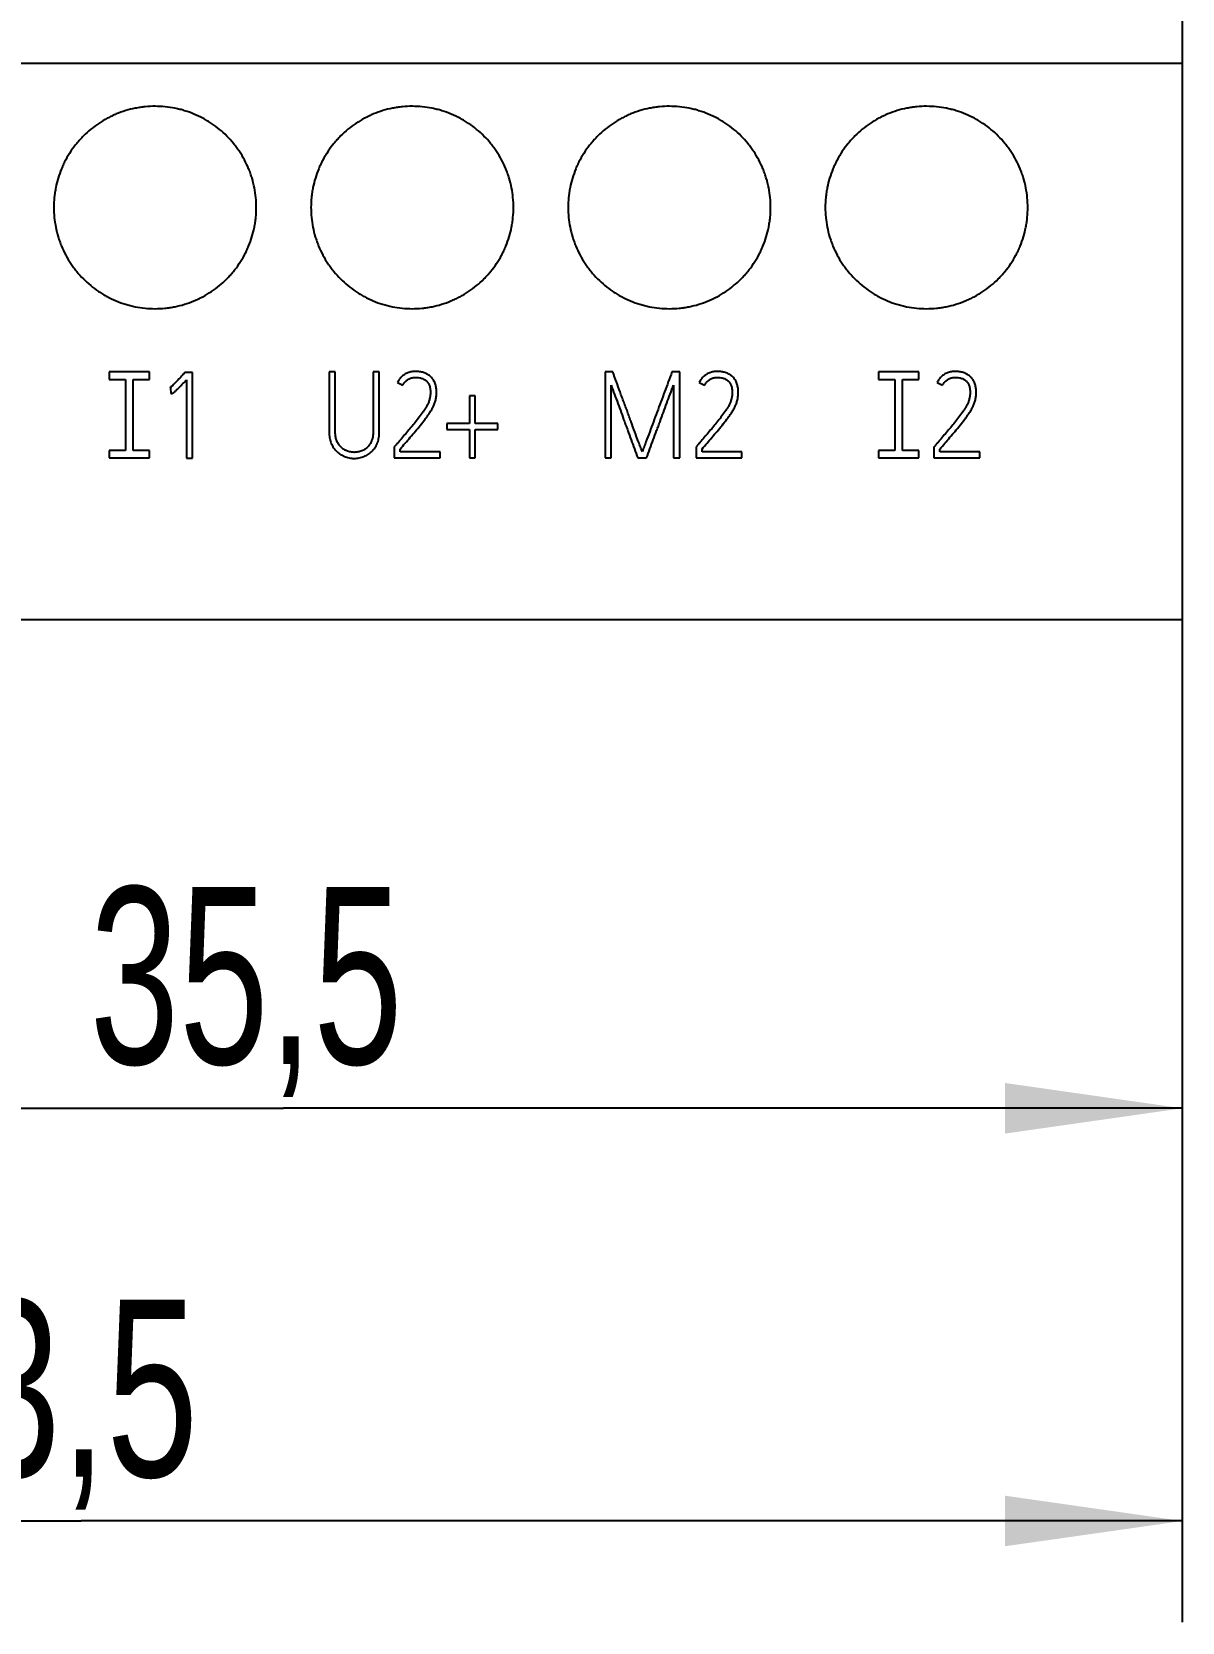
# Model space of a CAD drawing. Extents: x 0 to 420, y 0 to 297.
# Drawn here: x 123.58 to 146.31, y 125.93 to 157.36 of the extents above; entities that cross this region are included whole.
import ezdxf

# ---------------------------------------------------------------- set-up
doc = ezdxf.new("R2010")
doc.units = 0
doc.header["$LTSCALE"] = 23.1
for name, color, linetype in [('10000_FRONT', 7, 'CONTINUOUS'), ('10100_DIM_FRONT', 7, 'CONTINUOUS'), ('10500_FRONT_LABELING', 7, 'CONTINUOUS')]:
    doc.layers.add(name, color=color, linetype=linetype)
doc.styles.get("Standard").update_dxf_attribs({"font": 'txt', "width": 0.8})
doc.dimstyles.new('DIMSTYLE_1', dxfattribs={"dimtxt": 3.5, "dimasz": 3.5, "dimexe": 0.18, "dimexo": 0.0625, "dimgap": 0.09, "dimtad": 1, "dimtxsty": 'STANDARD', "dimcen": 0.09, "dimazin": 3, "dimtp": 0.05, "dimtm": 0.05, "dimtfac": 1, "dimtofl": 0, "dimtmove": 0, "dimatfit": 3, "dimtolj": 1})

# ---------------------------------------------------------------- blocks, each defined once
blk = doc.blocks.new('*D0')
at = {"layer": '10100_DIM_FRONT', "linetype": 'CONTINUOUS'}
for p, q in [((146.308, 151.227), (146.308, 125.93)), ((102.808, 149.69), (102.808, 125.93)), ((102.808, 127.93), (124.558, 127.93)), ((146.308, 127.93), (124.558, 127.93))]:
    blk.add_line(p, q, dxfattribs=at)
for points in [[(106.308, 128.43), (102.808, 127.93), (106.308, 127.43)], [(142.808, 127.43), (146.308, 127.93), (142.808, 128.43)]]:
    blk.add_solid(points, dxfattribs=at)
at = {"layer": '10100_DIM_FRONT', "linetype": 'CONTINUOUS', "width": 0.696429}
blk.add_text('43,5', height=3.5, dxfattribs=at).set_placement((120.525, 128.805))
blk = doc.blocks.new('*D1')
at = {"layer": '10100_DIM_FRONT', "linetype": 'CONTINUOUS'}
for p, q in [((110.808052, 190.739389), (110.808052, 134.086548)), ((146.308052, 190.739389), (146.308052, 134.086548)), ((110.808052, 136.086548), (128.558052, 136.086548)), ((146.308052, 136.086548), (128.558052, 136.086548))]:
    blk.add_line(p, q, dxfattribs=at)
for points in [[(114.308052, 136.586548), (110.808052, 136.086548), (114.308052, 135.586548)], [(142.808052, 135.586548), (146.308052, 136.086548), (142.808052, 136.586548)]]:
    blk.add_solid(points, dxfattribs=at)
at = {"layer": '10100_DIM_FRONT', "linetype": 'CONTINUOUS', "width": 0.678571}
blk.add_text('35,5', height=3.5, dxfattribs=at).set_placement((124.727394, 136.961548))

msp = doc.modelspace()

# ---------------------------------------------------------------- linework, layer by layer
at = {"layer": '10000_FRONT', "color": 7, "linetype": 'CONTINUOUS'}
for p, q in [((146.308, 235.74), (146.308, 145.74)), ((110.808, 156.74), (146.308, 156.74)), ((146.308, 145.74), (110.808, 145.74))]:
    msp.add_line(p, q, dxfattribs=at)
for points, knots in [([(128.018, 153.89), (128.018, 153.956), (128.015, 154.021), (128.002, 154.151), (127.993, 154.215), (127.967, 154.343), (127.952, 154.406), (127.923, 154.5), (127.913, 154.531), (127.891, 154.593), (127.879, 154.624), (127.842, 154.714), (127.786, 154.832), (127.719, 154.944), (127.665, 155.025), (127.647, 155.052), (127.608, 155.105), (127.587, 155.131), (127.525, 155.207), (127.481, 155.256), (127.343, 155.395), (127.242, 155.478), (127.119, 155.56), (127.106, 155.569), (127.078, 155.587), (127.064, 155.595), (127.021, 155.621), (126.993, 155.637), (126.906, 155.684), (126.847, 155.712), (126.726, 155.762), (126.665, 155.784), (126.571, 155.813), (126.539, 155.822), (126.475, 155.838), (126.443, 155.845), (126.346, 155.864), (126.216, 155.884), (126.085, 155.89), (125.955, 155.89), (125.889, 155.887), (125.79, 155.878), (125.758, 155.874), (125.692, 155.864), (125.66, 155.858), (125.563, 155.839), (125.5, 155.823), (125.375, 155.785), (125.313, 155.763), (125.222, 155.726), (125.192, 155.712), (125.148, 155.691), (125.133, 155.684), (125.103, 155.669), (125.03, 155.631), (124.96, 155.589), (124.797, 155.48), (124.696, 155.397), (124.58, 155.28), (124.557, 155.256), (124.513, 155.208), (124.492, 155.183), (124.429, 155.107), (124.391, 155.055), (124.318, 154.947), (124.285, 154.891), (124.239, 154.804), (124.224, 154.775), (124.196, 154.715), (124.182, 154.685), (124.145, 154.594), (124.101, 154.472), (124.069, 154.346), (124.05, 154.25), (124.045, 154.218), (124.035, 154.153), (124.031, 154.12), (124.021, 154.022), (124.018, 153.956), (124.018, 153.89)], [0, 0, 0, 0, 0.03125, 0.03125, 0.0625, 0.0625, 0.09375, 0.09375, 0.109375, 0.109375, 0.125, 0.125, 0.15625, 0.1875, 0.1875, 0.203125, 0.203125, 0.21875, 0.21875, 0.25, 0.25, 0.3125, 0.3125, 0.320312, 0.320312, 0.328125, 0.328125, 0.34375, 0.34375, 0.375, 0.375, 0.40625, 0.40625, 0.421875, 0.421875, 0.4375, 0.4375, 0.46875, 0.5, 0.5, 0.53125, 0.53125, 0.546875, 0.546875, 0.5625, 0.5625, 0.59375, 0.59375, 0.625, 0.625, 0.640625, 0.640625, 0.648438, 0.648438, 0.65625, 0.6875, 0.6875, 0.75, 0.75, 0.765625, 0.765625, 0.78125, 0.78125, 0.8125, 0.8125, 0.84375, 0.84375, 0.859375, 0.859375, 0.875, 0.875, 0.90625, 0.9375, 0.9375, 0.953125, 0.953125, 0.96875, 0.96875, 1, 1, 1, 1]), ([(133.098, 153.89), (133.098, 153.956), (133.095, 154.021), (133.082, 154.151), (133.073, 154.215), (133.047, 154.343), (133.032, 154.406), (133.003, 154.5), (132.993, 154.531), (132.971, 154.593), (132.959, 154.624), (132.922, 154.714), (132.866, 154.832), (132.799, 154.944), (132.745, 155.025), (132.727, 155.052), (132.688, 155.105), (132.667, 155.131), (132.605, 155.207), (132.561, 155.256), (132.423, 155.395), (132.322, 155.478), (132.199, 155.56), (132.186, 155.569), (132.158, 155.587), (132.144, 155.595), (132.101, 155.621), (132.073, 155.637), (131.986, 155.684), (131.927, 155.712), (131.806, 155.762), (131.745, 155.784), (131.651, 155.813), (131.619, 155.822), (131.555, 155.838), (131.523, 155.845), (131.426, 155.864), (131.296, 155.884), (131.165, 155.89), (131.035, 155.89), (130.969, 155.887), (130.87, 155.878), (130.838, 155.874), (130.772, 155.864), (130.74, 155.858), (130.643, 155.839), (130.58, 155.823), (130.455, 155.785), (130.393, 155.763), (130.302, 155.726), (130.272, 155.712), (130.228, 155.691), (130.213, 155.684), (130.183, 155.669), (130.11, 155.631), (130.04, 155.589), (129.877, 155.48), (129.776, 155.397), (129.66, 155.28), (129.637, 155.256), (129.593, 155.208), (129.572, 155.183), (129.509, 155.107), (129.471, 155.055), (129.398, 154.947), (129.365, 154.891), (129.319, 154.804), (129.304, 154.775), (129.276, 154.715), (129.262, 154.685), (129.225, 154.594), (129.181, 154.472), (129.149, 154.346), (129.13, 154.25), (129.125, 154.218), (129.115, 154.153), (129.111, 154.12), (129.101, 154.022), (129.098, 153.956), (129.098, 153.89)], [0, 0, 0, 0, 0.03125, 0.03125, 0.0625, 0.0625, 0.09375, 0.09375, 0.109375, 0.109375, 0.125, 0.125, 0.15625, 0.1875, 0.1875, 0.203125, 0.203125, 0.21875, 0.21875, 0.25, 0.25, 0.3125, 0.3125, 0.320312, 0.320312, 0.328125, 0.328125, 0.34375, 0.34375, 0.375, 0.375, 0.40625, 0.40625, 0.421875, 0.421875, 0.4375, 0.4375, 0.46875, 0.5, 0.5, 0.53125, 0.53125, 0.546875, 0.546875, 0.5625, 0.5625, 0.59375, 0.59375, 0.625, 0.625, 0.640625, 0.640625, 0.648438, 0.648438, 0.65625, 0.6875, 0.6875, 0.75, 0.75, 0.765625, 0.765625, 0.78125, 0.78125, 0.8125, 0.8125, 0.84375, 0.84375, 0.859375, 0.859375, 0.875, 0.875, 0.90625, 0.9375, 0.9375, 0.953125, 0.953125, 0.96875, 0.96875, 1, 1, 1, 1]), ([(138.178, 153.89), (138.178, 153.956), (138.175, 154.021), (138.162, 154.151), (138.153, 154.215), (138.127, 154.343), (138.112, 154.406), (138.083, 154.5), (138.073, 154.531), (138.051, 154.593), (138.039, 154.624), (138.002, 154.714), (137.946, 154.832), (137.879, 154.944), (137.825, 155.025), (137.807, 155.052), (137.768, 155.105), (137.747, 155.131), (137.685, 155.207), (137.641, 155.256), (137.503, 155.395), (137.402, 155.478), (137.279, 155.56), (137.266, 155.569), (137.238, 155.587), (137.224, 155.595), (137.181, 155.621), (137.153, 155.637), (137.066, 155.684), (137.007, 155.712), (136.886, 155.762), (136.825, 155.784), (136.731, 155.813), (136.699, 155.822), (136.635, 155.838), (136.603, 155.845), (136.506, 155.864), (136.376, 155.884), (136.245, 155.89), (136.115, 155.89), (136.049, 155.887), (135.95, 155.878), (135.918, 155.874), (135.852, 155.864), (135.82, 155.858), (135.723, 155.839), (135.66, 155.823), (135.535, 155.785), (135.473, 155.763), (135.382, 155.726), (135.352, 155.712), (135.308, 155.691), (135.293, 155.684), (135.263, 155.669), (135.19, 155.631), (135.12, 155.589), (134.957, 155.48), (134.856, 155.397), (134.74, 155.28), (134.717, 155.256), (134.673, 155.208), (134.652, 155.183), (134.589, 155.107), (134.551, 155.055), (134.478, 154.947), (134.445, 154.891), (134.399, 154.804), (134.384, 154.775), (134.356, 154.715), (134.342, 154.685), (134.305, 154.594), (134.261, 154.472), (134.229, 154.346), (134.21, 154.25), (134.205, 154.218), (134.195, 154.153), (134.191, 154.12), (134.181, 154.022), (134.178, 153.956), (134.178, 153.89)], [0, 0, 0, 0, 0.03125, 0.03125, 0.0625, 0.0625, 0.09375, 0.09375, 0.109375, 0.109375, 0.125, 0.125, 0.15625, 0.1875, 0.1875, 0.203125, 0.203125, 0.21875, 0.21875, 0.25, 0.25, 0.3125, 0.3125, 0.320312, 0.320312, 0.328125, 0.328125, 0.34375, 0.34375, 0.375, 0.375, 0.40625, 0.40625, 0.421875, 0.421875, 0.4375, 0.4375, 0.46875, 0.5, 0.5, 0.53125, 0.53125, 0.546875, 0.546875, 0.5625, 0.5625, 0.59375, 0.59375, 0.625, 0.625, 0.640625, 0.640625, 0.648438, 0.648438, 0.65625, 0.6875, 0.6875, 0.75, 0.75, 0.765625, 0.765625, 0.78125, 0.78125, 0.8125, 0.8125, 0.84375, 0.84375, 0.859375, 0.859375, 0.875, 0.875, 0.90625, 0.9375, 0.9375, 0.953125, 0.953125, 0.96875, 0.96875, 1, 1, 1, 1]), ([(143.258, 153.89), (143.258, 153.956), (143.255, 154.021), (143.242, 154.151), (143.233, 154.215), (143.207, 154.343), (143.192, 154.406), (143.163, 154.5), (143.153, 154.531), (143.131, 154.593), (143.119, 154.624), (143.082, 154.714), (143.026, 154.832), (142.959, 154.944), (142.905, 155.025), (142.887, 155.052), (142.848, 155.105), (142.827, 155.131), (142.765, 155.207), (142.721, 155.256), (142.583, 155.395), (142.482, 155.478), (142.359, 155.56), (142.346, 155.569), (142.318, 155.587), (142.304, 155.595), (142.261, 155.621), (142.233, 155.637), (142.146, 155.684), (142.087, 155.712), (141.966, 155.762), (141.905, 155.784), (141.811, 155.813), (141.779, 155.822), (141.715, 155.838), (141.683, 155.845), (141.586, 155.864), (141.456, 155.884), (141.325, 155.89), (141.195, 155.89), (141.129, 155.887), (141.03, 155.878), (140.998, 155.874), (140.932, 155.864), (140.9, 155.858), (140.803, 155.839), (140.74, 155.823), (140.615, 155.785), (140.553, 155.763), (140.462, 155.726), (140.432, 155.712), (140.388, 155.691), (140.373, 155.684), (140.343, 155.669), (140.27, 155.631), (140.2, 155.589), (140.037, 155.48), (139.936, 155.397), (139.82, 155.28), (139.797, 155.256), (139.753, 155.208), (139.732, 155.183), (139.669, 155.107), (139.631, 155.055), (139.558, 154.947), (139.525, 154.891), (139.479, 154.804), (139.464, 154.775), (139.436, 154.715), (139.422, 154.685), (139.385, 154.594), (139.341, 154.472), (139.309, 154.346), (139.29, 154.25), (139.285, 154.218), (139.275, 154.153), (139.271, 154.12), (139.261, 154.022), (139.258, 153.956), (139.258, 153.89)], [0, 0, 0, 0, 0.03125, 0.03125, 0.0625, 0.0625, 0.09375, 0.09375, 0.109375, 0.109375, 0.125, 0.125, 0.15625, 0.1875, 0.1875, 0.203125, 0.203125, 0.21875, 0.21875, 0.25, 0.25, 0.3125, 0.3125, 0.320312, 0.320312, 0.328125, 0.328125, 0.34375, 0.34375, 0.375, 0.375, 0.40625, 0.40625, 0.421875, 0.421875, 0.4375, 0.4375, 0.46875, 0.5, 0.5, 0.53125, 0.53125, 0.546875, 0.546875, 0.5625, 0.5625, 0.59375, 0.59375, 0.625, 0.625, 0.640625, 0.640625, 0.648438, 0.648438, 0.65625, 0.6875, 0.6875, 0.75, 0.75, 0.765625, 0.765625, 0.78125, 0.78125, 0.8125, 0.8125, 0.84375, 0.84375, 0.859375, 0.859375, 0.875, 0.875, 0.90625, 0.9375, 0.9375, 0.953125, 0.953125, 0.96875, 0.96875, 1, 1, 1, 1]), ([(124.018, 153.89), (124.018, 153.825), (124.021, 153.759), (124.034, 153.63), (124.044, 153.566), (124.069, 153.438), (124.084, 153.375), (124.113, 153.281), (124.123, 153.25), (124.145, 153.188), (124.157, 153.157), (124.194, 153.067), (124.25, 152.949), (124.317, 152.837), (124.371, 152.756), (124.39, 152.729), (124.429, 152.676), (124.449, 152.65), (124.511, 152.574), (124.555, 152.525), (124.693, 152.386), (124.794, 152.303), (124.917, 152.221), (124.93, 152.212), (124.958, 152.194), (124.972, 152.185), (125.015, 152.16), (125.043, 152.144), (125.13, 152.097), (125.189, 152.069), (125.31, 152.019), (125.371, 151.997), (125.465, 151.968), (125.497, 151.959), (125.561, 151.943), (125.593, 151.936), (125.69, 151.916), (125.82, 151.897), (125.951, 151.89), (126.082, 151.89), (126.147, 151.893), (126.246, 151.903), (126.279, 151.907), (126.344, 151.917), (126.506, 151.945), (126.662, 151.992), (126.814, 152.055), (126.844, 152.069), (126.889, 152.09), (126.904, 152.097), (126.933, 152.112), (127.006, 152.15), (127.076, 152.192), (127.239, 152.301), (127.34, 152.384), (127.457, 152.501), (127.479, 152.524), (127.523, 152.573), (127.545, 152.598), (127.607, 152.674), (127.645, 152.726), (127.718, 152.834), (127.751, 152.89), (127.798, 152.977), (127.812, 153.006), (127.84, 153.066), (127.854, 153.096), (127.891, 153.186), (127.935, 153.309), (127.967, 153.435), (127.986, 153.531), (127.991, 153.563), (128.001, 153.628), (128.005, 153.661), (128.015, 153.759), (128.018, 153.825), (128.018, 153.89)], [0, 0, 0, 0, 0.03125, 0.03125, 0.0625, 0.0625, 0.09375, 0.09375, 0.109375, 0.109375, 0.125, 0.125, 0.15625, 0.1875, 0.1875, 0.203125, 0.203125, 0.21875, 0.21875, 0.25, 0.25, 0.3125, 0.3125, 0.320312, 0.320312, 0.328125, 0.328125, 0.34375, 0.34375, 0.375, 0.375, 0.40625, 0.40625, 0.421875, 0.421875, 0.4375, 0.4375, 0.46875, 0.5, 0.5, 0.53125, 0.53125, 0.546875, 0.546875, 0.5625, 0.625, 0.625, 0.640625, 0.640625, 0.648438, 0.648438, 0.65625, 0.6875, 0.6875, 0.75, 0.75, 0.765625, 0.765625, 0.78125, 0.78125, 0.8125, 0.8125, 0.84375, 0.84375, 0.859375, 0.859375, 0.875, 0.875, 0.90625, 0.9375, 0.9375, 0.953125, 0.953125, 0.96875, 0.96875, 1, 1, 1, 1]), ([(129.098, 153.89), (129.098, 153.825), (129.101, 153.759), (129.114, 153.63), (129.124, 153.566), (129.149, 153.438), (129.164, 153.375), (129.193, 153.281), (129.203, 153.25), (129.225, 153.188), (129.237, 153.157), (129.274, 153.067), (129.33, 152.949), (129.397, 152.837), (129.451, 152.756), (129.47, 152.729), (129.509, 152.676), (129.529, 152.65), (129.591, 152.574), (129.635, 152.525), (129.773, 152.386), (129.874, 152.303), (129.997, 152.221), (130.01, 152.212), (130.038, 152.194), (130.052, 152.185), (130.095, 152.16), (130.123, 152.144), (130.21, 152.097), (130.269, 152.069), (130.39, 152.019), (130.451, 151.997), (130.545, 151.968), (130.577, 151.959), (130.641, 151.943), (130.673, 151.936), (130.77, 151.916), (130.9, 151.897), (131.031, 151.89), (131.162, 151.89), (131.227, 151.893), (131.326, 151.903), (131.359, 151.907), (131.424, 151.917), (131.586, 151.945), (131.742, 151.992), (131.894, 152.055), (131.924, 152.069), (131.969, 152.09), (131.984, 152.097), (132.013, 152.112), (132.086, 152.15), (132.156, 152.192), (132.319, 152.301), (132.42, 152.384), (132.537, 152.501), (132.559, 152.524), (132.603, 152.573), (132.625, 152.598), (132.687, 152.674), (132.725, 152.726), (132.798, 152.834), (132.831, 152.89), (132.878, 152.977), (132.892, 153.006), (132.92, 153.066), (132.934, 153.096), (132.971, 153.186), (133.015, 153.309), (133.047, 153.435), (133.066, 153.531), (133.071, 153.563), (133.081, 153.628), (133.085, 153.661), (133.095, 153.759), (133.098, 153.825), (133.098, 153.89)], [0, 0, 0, 0, 0.03125, 0.03125, 0.0625, 0.0625, 0.09375, 0.09375, 0.109375, 0.109375, 0.125, 0.125, 0.15625, 0.1875, 0.1875, 0.203125, 0.203125, 0.21875, 0.21875, 0.25, 0.25, 0.3125, 0.3125, 0.320312, 0.320312, 0.328125, 0.328125, 0.34375, 0.34375, 0.375, 0.375, 0.40625, 0.40625, 0.421875, 0.421875, 0.4375, 0.4375, 0.46875, 0.5, 0.5, 0.53125, 0.53125, 0.546875, 0.546875, 0.5625, 0.625, 0.625, 0.640625, 0.640625, 0.648438, 0.648438, 0.65625, 0.6875, 0.6875, 0.75, 0.75, 0.765625, 0.765625, 0.78125, 0.78125, 0.8125, 0.8125, 0.84375, 0.84375, 0.859375, 0.859375, 0.875, 0.875, 0.90625, 0.9375, 0.9375, 0.953125, 0.953125, 0.96875, 0.96875, 1, 1, 1, 1]), ([(134.178, 153.89), (134.178, 153.825), (134.181, 153.759), (134.194, 153.63), (134.204, 153.566), (134.229, 153.438), (134.244, 153.375), (134.273, 153.281), (134.283, 153.25), (134.305, 153.188), (134.317, 153.157), (134.354, 153.067), (134.41, 152.949), (134.477, 152.837), (134.531, 152.756), (134.55, 152.729), (134.589, 152.676), (134.609, 152.65), (134.671, 152.574), (134.715, 152.525), (134.853, 152.386), (134.954, 152.303), (135.077, 152.221), (135.09, 152.212), (135.118, 152.194), (135.132, 152.185), (135.175, 152.16), (135.203, 152.144), (135.29, 152.097), (135.349, 152.069), (135.47, 152.019), (135.531, 151.997), (135.625, 151.968), (135.657, 151.959), (135.721, 151.943), (135.753, 151.936), (135.85, 151.916), (135.98, 151.897), (136.111, 151.89), (136.242, 151.89), (136.307, 151.893), (136.406, 151.903), (136.439, 151.907), (136.504, 151.917), (136.666, 151.945), (136.822, 151.992), (136.974, 152.055), (137.004, 152.069), (137.049, 152.09), (137.064, 152.097), (137.093, 152.112), (137.166, 152.15), (137.236, 152.192), (137.399, 152.301), (137.5, 152.384), (137.617, 152.501), (137.639, 152.524), (137.683, 152.573), (137.705, 152.598), (137.767, 152.674), (137.805, 152.726), (137.878, 152.834), (137.911, 152.89), (137.958, 152.977), (137.972, 153.006), (138, 153.066), (138.014, 153.096), (138.051, 153.186), (138.095, 153.309), (138.127, 153.435), (138.146, 153.531), (138.151, 153.563), (138.161, 153.628), (138.165, 153.661), (138.175, 153.759), (138.178, 153.825), (138.178, 153.89)], [0, 0, 0, 0, 0.03125, 0.03125, 0.0625, 0.0625, 0.09375, 0.09375, 0.109375, 0.109375, 0.125, 0.125, 0.15625, 0.1875, 0.1875, 0.203125, 0.203125, 0.21875, 0.21875, 0.25, 0.25, 0.3125, 0.3125, 0.320312, 0.320312, 0.328125, 0.328125, 0.34375, 0.34375, 0.375, 0.375, 0.40625, 0.40625, 0.421875, 0.421875, 0.4375, 0.4375, 0.46875, 0.5, 0.5, 0.53125, 0.53125, 0.546875, 0.546875, 0.5625, 0.625, 0.625, 0.640625, 0.640625, 0.648438, 0.648438, 0.65625, 0.6875, 0.6875, 0.75, 0.75, 0.765625, 0.765625, 0.78125, 0.78125, 0.8125, 0.8125, 0.84375, 0.84375, 0.859375, 0.859375, 0.875, 0.875, 0.90625, 0.9375, 0.9375, 0.953125, 0.953125, 0.96875, 0.96875, 1, 1, 1, 1]), ([(139.258, 153.89), (139.258, 153.825), (139.261, 153.759), (139.274, 153.63), (139.284, 153.566), (139.309, 153.438), (139.324, 153.375), (139.353, 153.281), (139.363, 153.25), (139.385, 153.188), (139.397, 153.157), (139.434, 153.067), (139.49, 152.949), (139.557, 152.837), (139.611, 152.756), (139.63, 152.729), (139.669, 152.676), (139.689, 152.65), (139.751, 152.574), (139.795, 152.525), (139.933, 152.386), (140.034, 152.303), (140.157, 152.221), (140.17, 152.212), (140.198, 152.194), (140.212, 152.185), (140.255, 152.16), (140.283, 152.144), (140.37, 152.097), (140.429, 152.069), (140.55, 152.019), (140.611, 151.997), (140.705, 151.968), (140.737, 151.959), (140.801, 151.943), (140.833, 151.936), (140.93, 151.916), (141.06, 151.897), (141.191, 151.89), (141.322, 151.89), (141.387, 151.893), (141.486, 151.903), (141.519, 151.907), (141.584, 151.917), (141.746, 151.945), (141.902, 151.992), (142.054, 152.055), (142.084, 152.069), (142.129, 152.09), (142.144, 152.097), (142.173, 152.112), (142.246, 152.15), (142.316, 152.192), (142.479, 152.301), (142.58, 152.384), (142.697, 152.501), (142.719, 152.524), (142.763, 152.573), (142.785, 152.598), (142.847, 152.674), (142.885, 152.726), (142.958, 152.834), (142.991, 152.89), (143.038, 152.977), (143.052, 153.006), (143.08, 153.066), (143.094, 153.096), (143.131, 153.186), (143.175, 153.309), (143.207, 153.435), (143.226, 153.531), (143.231, 153.563), (143.241, 153.628), (143.245, 153.661), (143.255, 153.759), (143.258, 153.825), (143.258, 153.89)], [0, 0, 0, 0, 0.03125, 0.03125, 0.0625, 0.0625, 0.09375, 0.09375, 0.109375, 0.109375, 0.125, 0.125, 0.15625, 0.1875, 0.1875, 0.203125, 0.203125, 0.21875, 0.21875, 0.25, 0.25, 0.3125, 0.3125, 0.320312, 0.320312, 0.328125, 0.328125, 0.34375, 0.34375, 0.375, 0.375, 0.40625, 0.40625, 0.421875, 0.421875, 0.4375, 0.4375, 0.46875, 0.5, 0.5, 0.53125, 0.53125, 0.546875, 0.546875, 0.5625, 0.625, 0.625, 0.640625, 0.640625, 0.648438, 0.648438, 0.65625, 0.6875, 0.6875, 0.75, 0.75, 0.765625, 0.765625, 0.78125, 0.78125, 0.8125, 0.8125, 0.84375, 0.84375, 0.859375, 0.859375, 0.875, 0.875, 0.90625, 0.9375, 0.9375, 0.953125, 0.953125, 0.96875, 0.96875, 1, 1, 1, 1])]:
    msp.add_open_spline(points, degree=3, knots=knots, dxfattribs=at)
at = {"layer": '10500_FRONT_LABELING', "color": 7, "linetype": 'CONTINUOUS'}
for p, q in [((125.108, 150.64), (125.108, 150.49)), ((125.908, 150.64), (125.108, 150.64)), ((125.908, 150.49), (125.908, 150.64)), ((126.608, 150.631), (126.591, 150.612)), ((126.756, 150.631), (126.608, 150.631)), ((126.756, 148.938), (126.756, 150.631)), ((129.458, 150.643), (129.458, 149.445)), ((129.578, 150.643), (129.458, 150.643)), ((129.578, 149.445), (129.578, 150.643)), ((130.326, 150.643), (130.326, 149.445)), ((130.446, 150.643), (130.326, 150.643)), ((130.446, 149.445), (130.446, 150.643)), ((134.908, 150.64), (134.908, 148.94)), ((135.059, 150.64), (134.908, 150.64)), ((136.382, 150.64), (136.228, 150.64)), ((136.382, 148.94), (136.382, 150.64)), ((140.308, 150.64), (140.308, 150.49)), ((141.108, 150.64), (140.308, 150.64)), ((141.108, 150.49), (141.108, 150.64)), ((125.108, 150.49), (125.433, 150.49)), ((125.433, 150.49), (125.433, 149.09)), ((125.583, 149.09), (125.583, 150.49)), ((125.583, 150.49), (125.908, 150.49)), ((126.308, 150.327), (126.322, 150.332)), ((126.322, 150.332), (126.329, 150.211)), ((126.638, 150.485), (126.638, 148.938)), ((130.807, 150.431), (130.913, 150.376)), ((135.028, 148.94), (135.028, 150.376)), ((136.261, 150.381), (136.261, 148.94)), ((136.768, 150.431), (136.874, 150.376)), ((140.308, 150.49), (140.633, 150.49)), ((140.633, 150.49), (140.633, 149.09)), ((140.783, 149.09), (140.783, 150.49)), ((140.783, 150.49), (141.108, 150.49)), ((141.468, 150.431), (141.574, 150.376)), ((132.226, 150.169), (132.226, 149.622)), ((132.344, 150.169), (132.226, 150.169)), ((132.344, 149.622), (132.344, 150.169)), ((131.783, 149.622), (131.783, 149.502)), ((132.226, 149.622), (131.783, 149.622)), ((132.792, 149.622), (132.344, 149.622)), ((132.792, 149.502), (132.792, 149.622)), ((131.783, 149.502), (132.226, 149.502)), ((132.226, 149.502), (132.226, 148.94)), ((132.344, 148.94), (132.344, 149.502)), ((132.344, 149.502), (132.792, 149.502)), ((125.108, 149.09), (125.108, 148.94)), ((125.433, 149.09), (125.108, 149.09)), ((125.908, 149.09), (125.583, 149.09)), ((125.908, 148.94), (125.908, 149.09)), ((130.757, 149.174), (130.743, 149.157)), ((130.743, 149.157), (130.743, 148.94)), ((130.861, 149.058), (130.861, 149.115)), ((131.648, 149.058), (130.861, 149.058)), ((131.648, 148.94), (131.648, 149.058)), ((136.719, 149.174), (136.705, 149.157)), ((136.705, 149.157), (136.705, 148.94)), ((136.823, 149.058), (136.823, 149.115)), ((137.61, 149.058), (136.823, 149.058)), ((137.61, 148.94), (137.61, 149.058)), ((140.308, 149.09), (140.308, 148.94)), ((140.633, 149.09), (140.308, 149.09)), ((141.108, 149.09), (140.783, 149.09)), ((141.108, 148.94), (141.108, 149.09)), ((141.419, 149.174), (141.405, 149.157)), ((141.405, 149.157), (141.405, 148.94)), ((141.522, 149.058), (141.522, 149.115)), ((142.31, 149.058), (141.522, 149.058)), ((142.31, 148.94), (142.31, 149.058)), ((125.108, 148.94), (125.908, 148.94)), ((126.638, 148.938), (126.756, 148.938)), ((130.743, 148.94), (131.648, 148.94)), ((132.226, 148.94), (132.344, 148.94)), ((134.908, 148.94), (135.028, 148.94)), ((135.554, 148.94), (135.726, 148.94)), ((136.261, 148.94), (136.382, 148.94)), ((136.705, 148.94), (137.61, 148.94)), ((140.308, 148.94), (141.108, 148.94)), ((141.405, 148.94), (142.31, 148.94))]:
    msp.add_line(p, q, dxfattribs=at)
for points, knots in [([(126.591, 150.612), (126.58, 150.599), (126.569, 150.587), (126.546, 150.562), (126.535, 150.55), (126.501, 150.513), (126.478, 150.489), (126.432, 150.44), (126.408, 150.416), (126.372, 150.381), (126.36, 150.369), (126.341, 150.353), (126.335, 150.347), (126.322, 150.337), (126.315, 150.331), (126.308, 150.327)], [0, 0, 0, 0, 0.125, 0.125, 0.25, 0.25, 0.5, 0.5, 0.75, 0.75, 0.875, 0.875, 0.9375, 0.9375, 1, 1, 1, 1]), ([(130.861, 149.115), (130.894, 149.154), (130.927, 149.193), (130.993, 149.271), (131.026, 149.31), (131.093, 149.388), (131.126, 149.427), (131.192, 149.505), (131.224, 149.545), (131.289, 149.624), (131.321, 149.664), (131.367, 149.725), (131.382, 149.746), (131.412, 149.788), (131.427, 149.809), (131.455, 149.851), (131.469, 149.873), (131.495, 149.917), (131.507, 149.94), (131.528, 149.986), (131.538, 150.01), (131.554, 150.058), (131.56, 150.084), (131.57, 150.134), (131.574, 150.159), (131.578, 150.21), (131.578, 150.235), (131.576, 150.287), (131.574, 150.313), (131.565, 150.363), (131.559, 150.388), (131.546, 150.425), (131.54, 150.437), (131.529, 150.46), (131.523, 150.471), (131.509, 150.493), (131.502, 150.503), (131.486, 150.523), (131.477, 150.533), (131.459, 150.551), (131.449, 150.56), (131.429, 150.576), (131.418, 150.583), (131.396, 150.596), (131.385, 150.602), (131.361, 150.613), (131.349, 150.618), (131.313, 150.631), (131.288, 150.638), (131.25, 150.644), (131.237, 150.646), (131.211, 150.649), (131.198, 150.649), (131.159, 150.65), (131.134, 150.649), (131.095, 150.645), (131.082, 150.643), (131.057, 150.638), (131.044, 150.635), (131.007, 150.623), (130.984, 150.613), (130.95, 150.593), (130.939, 150.586), (130.918, 150.571), (130.898, 150.555), (130.88, 150.537), (130.862, 150.518), (130.854, 150.508), (130.831, 150.476), (130.817, 150.454), (130.807, 150.431)], [0, 0, 0, 0, 0.0625, 0.0625, 0.125, 0.125, 0.1875, 0.1875, 0.25, 0.25, 0.3125, 0.3125, 0.34375, 0.34375, 0.375, 0.375, 0.40625, 0.40625, 0.4375, 0.4375, 0.46875, 0.46875, 0.5, 0.5, 0.53125, 0.53125, 0.5625, 0.5625, 0.59375, 0.59375, 0.625, 0.625, 0.640625, 0.640625, 0.65625, 0.65625, 0.671875, 0.671875, 0.6875, 0.6875, 0.703125, 0.703125, 0.71875, 0.71875, 0.734375, 0.734375, 0.75, 0.75, 0.78125, 0.78125, 0.796875, 0.796875, 0.8125, 0.8125, 0.84375, 0.84375, 0.859375, 0.859375, 0.875, 0.875, 0.90625, 0.90625, 0.921875, 0.921875, 0.9375, 0.953125, 0.953125, 0.96875, 0.96875, 1, 1, 1, 1]), ([(135.644, 149.061), (135.636, 149.077), (135.63, 149.093), (135.618, 149.126), (135.611, 149.142), (135.593, 149.191), (135.581, 149.224), (135.544, 149.323), (135.519, 149.389), (135.47, 149.52), (135.446, 149.586), (135.409, 149.685), (135.397, 149.718), (135.373, 149.784), (135.362, 149.817), (135.338, 149.883), (135.326, 149.916), (135.302, 149.982), (135.29, 150.015), (135.265, 150.081), (135.253, 150.113), (135.228, 150.179), (135.168, 150.344), (135.108, 150.509), (135.059, 150.64)], [0, 0, 0, 0, 0.03125, 0.03125, 0.0625, 0.0625, 0.125, 0.125, 0.25, 0.25, 0.375, 0.375, 0.4375, 0.4375, 0.5, 0.5, 0.5625, 0.5625, 0.625, 0.625, 0.6875, 0.6875, 0.75, 1, 1, 1, 1]), ([(136.228, 150.64), (136.18, 150.509), (136.132, 150.377), (136.058, 150.179), (136.034, 150.114), (135.984, 149.982), (135.96, 149.917), (135.886, 149.719), (135.838, 149.588), (135.764, 149.39), (135.74, 149.325), (135.703, 149.226), (135.691, 149.193), (135.673, 149.143), (135.667, 149.127), (135.655, 149.094), (135.649, 149.077), (135.644, 149.061)], [0, 0, 0, 0, 0.25, 0.25, 0.375, 0.375, 0.5, 0.5, 0.75, 0.75, 0.875, 0.875, 0.9375, 0.9375, 0.96875, 0.96875, 1, 1, 1, 1]), ([(136.823, 149.115), (136.856, 149.154), (136.889, 149.193), (136.955, 149.271), (136.988, 149.31), (137.054, 149.388), (137.088, 149.427), (137.153, 149.505), (137.186, 149.545), (137.251, 149.624), (137.283, 149.664), (137.329, 149.725), (137.344, 149.746), (137.374, 149.788), (137.389, 149.809), (137.417, 149.851), (137.431, 149.873), (137.457, 149.917), (137.469, 149.94), (137.49, 149.986), (137.5, 150.01), (137.516, 150.058), (137.522, 150.084), (137.532, 150.134), (137.535, 150.159), (137.539, 150.21), (137.54, 150.235), (137.538, 150.287), (137.535, 150.313), (137.526, 150.363), (137.52, 150.388), (137.507, 150.425), (137.502, 150.437), (137.491, 150.46), (137.485, 150.471), (137.471, 150.493), (137.463, 150.503), (137.447, 150.523), (137.438, 150.533), (137.42, 150.551), (137.411, 150.56), (137.391, 150.576), (137.38, 150.583), (137.358, 150.596), (137.347, 150.602), (137.323, 150.613), (137.311, 150.618), (137.274, 150.631), (137.25, 150.638), (137.212, 150.644), (137.199, 150.646), (137.173, 150.649), (137.16, 150.649), (137.121, 150.65), (137.095, 150.649), (137.057, 150.645), (137.044, 150.643), (137.019, 150.638), (137.006, 150.635), (136.969, 150.623), (136.945, 150.613), (136.912, 150.593), (136.901, 150.586), (136.88, 150.571), (136.86, 150.555), (136.841, 150.537), (136.824, 150.518), (136.815, 150.508), (136.792, 150.476), (136.779, 150.454), (136.768, 150.431)], [0, 0, 0, 0, 0.0625, 0.0625, 0.125, 0.125, 0.1875, 0.1875, 0.25, 0.25, 0.3125, 0.3125, 0.34375, 0.34375, 0.375, 0.375, 0.40625, 0.40625, 0.4375, 0.4375, 0.46875, 0.46875, 0.5, 0.5, 0.53125, 0.53125, 0.5625, 0.5625, 0.59375, 0.59375, 0.625, 0.625, 0.640625, 0.640625, 0.65625, 0.65625, 0.671875, 0.671875, 0.6875, 0.6875, 0.703125, 0.703125, 0.71875, 0.71875, 0.734375, 0.734375, 0.75, 0.75, 0.78125, 0.78125, 0.796875, 0.796875, 0.8125, 0.8125, 0.84375, 0.84375, 0.859375, 0.859375, 0.875, 0.875, 0.90625, 0.90625, 0.921875, 0.921875, 0.9375, 0.953125, 0.953125, 0.96875, 0.96875, 1, 1, 1, 1]), ([(141.522, 149.115), (141.556, 149.154), (141.589, 149.193), (141.655, 149.271), (141.688, 149.31), (141.754, 149.388), (141.788, 149.427), (141.853, 149.505), (141.886, 149.545), (141.95, 149.624), (141.982, 149.664), (142.029, 149.725), (142.044, 149.746), (142.074, 149.788), (142.088, 149.809), (142.117, 149.851), (142.131, 149.873), (142.156, 149.917), (142.168, 149.94), (142.19, 149.986), (142.199, 150.01), (142.215, 150.058), (142.222, 150.084), (142.232, 150.134), (142.235, 150.159), (142.239, 150.21), (142.24, 150.235), (142.238, 150.287), (142.235, 150.313), (142.226, 150.363), (142.22, 150.388), (142.207, 150.425), (142.202, 150.437), (142.191, 150.46), (142.184, 150.471), (142.171, 150.493), (142.163, 150.503), (142.147, 150.523), (142.138, 150.533), (142.12, 150.551), (142.111, 150.56), (142.09, 150.576), (142.08, 150.583), (142.058, 150.596), (142.046, 150.602), (142.023, 150.613), (142.011, 150.618), (141.974, 150.631), (141.949, 150.638), (141.912, 150.644), (141.899, 150.646), (141.873, 150.649), (141.86, 150.649), (141.821, 150.65), (141.795, 150.649), (141.757, 150.645), (141.744, 150.643), (141.719, 150.638), (141.706, 150.635), (141.669, 150.623), (141.645, 150.613), (141.611, 150.593), (141.6, 150.586), (141.579, 150.571), (141.559, 150.555), (141.541, 150.537), (141.524, 150.518), (141.515, 150.508), (141.492, 150.476), (141.479, 150.454), (141.468, 150.431)], [0, 0, 0, 0, 0.0625, 0.0625, 0.125, 0.125, 0.1875, 0.1875, 0.25, 0.25, 0.3125, 0.3125, 0.34375, 0.34375, 0.375, 0.375, 0.40625, 0.40625, 0.4375, 0.4375, 0.46875, 0.46875, 0.5, 0.5, 0.53125, 0.53125, 0.5625, 0.5625, 0.59375, 0.59375, 0.625, 0.625, 0.640625, 0.640625, 0.65625, 0.65625, 0.671875, 0.671875, 0.6875, 0.6875, 0.703125, 0.703125, 0.71875, 0.71875, 0.734375, 0.734375, 0.75, 0.75, 0.78125, 0.78125, 0.796875, 0.796875, 0.8125, 0.8125, 0.84375, 0.84375, 0.859375, 0.859375, 0.875, 0.875, 0.90625, 0.90625, 0.921875, 0.921875, 0.9375, 0.953125, 0.953125, 0.96875, 0.96875, 1, 1, 1, 1]), ([(126.329, 150.211), (126.334, 150.211), (126.338, 150.212), (126.347, 150.214), (126.351, 150.215), (126.359, 150.218), (126.363, 150.22), (126.371, 150.224), (126.374, 150.227), (126.385, 150.234), (126.392, 150.239), (126.406, 150.25), (126.412, 150.256), (126.432, 150.273), (126.444, 150.285), (126.47, 150.309), (126.482, 150.321), (126.519, 150.358), (126.543, 150.383), (126.591, 150.434), (126.614, 150.459), (126.638, 150.485)], [0, 0, 0, 0, 0.03125, 0.03125, 0.0625, 0.0625, 0.09375, 0.09375, 0.125, 0.125, 0.1875, 0.1875, 0.25, 0.25, 0.375, 0.375, 0.5, 0.5, 0.75, 0.75, 1, 1, 1, 1]), ([(130.913, 150.376), (130.922, 150.396), (130.934, 150.415), (130.954, 150.44), (130.962, 150.448), (130.978, 150.464), (130.994, 150.478), (131.012, 150.49), (131.031, 150.501), (131.041, 150.506), (131.071, 150.519), (131.093, 150.525), (131.125, 150.529), (131.136, 150.531), (131.158, 150.532), (131.169, 150.532), (131.202, 150.532), (131.224, 150.53), (131.256, 150.524), (131.267, 150.521), (131.288, 150.515), (131.298, 150.511), (131.318, 150.503), (131.328, 150.498), (131.347, 150.487), (131.356, 150.48), (131.373, 150.467), (131.381, 150.459), (131.392, 150.447), (131.396, 150.443), (131.403, 150.434), (131.406, 150.43), (131.415, 150.416), (131.421, 150.407), (131.431, 150.387), (131.435, 150.377), (131.446, 150.346), (131.45, 150.325), (131.455, 150.292), (131.456, 150.282), (131.457, 150.26), (131.458, 150.249), (131.457, 150.216), (131.456, 150.194), (131.45, 150.152), (131.446, 150.13), (131.439, 150.099), (131.436, 150.088), (131.43, 150.067), (131.427, 150.057), (131.415, 150.026), (131.406, 150.006), (131.387, 149.968), (131.376, 149.949), (131.353, 149.913), (131.342, 149.895), (131.306, 149.84), (131.281, 149.805), (131.23, 149.735), (131.203, 149.701), (131.149, 149.634), (131.122, 149.601), (131.066, 149.534), (131.039, 149.501), (130.983, 149.435), (130.955, 149.403), (130.899, 149.337), (130.87, 149.304), (130.828, 149.255), (130.814, 149.239), (130.785, 149.206), (130.771, 149.19), (130.757, 149.174)], [0, 0, 0, 0, 0.03125, 0.03125, 0.046875, 0.046875, 0.0625, 0.078125, 0.078125, 0.09375, 0.09375, 0.125, 0.125, 0.140625, 0.140625, 0.15625, 0.15625, 0.1875, 0.1875, 0.203125, 0.203125, 0.21875, 0.21875, 0.234375, 0.234375, 0.25, 0.25, 0.265625, 0.265625, 0.273438, 0.273438, 0.28125, 0.28125, 0.296875, 0.296875, 0.3125, 0.3125, 0.34375, 0.34375, 0.359375, 0.359375, 0.375, 0.375, 0.40625, 0.40625, 0.4375, 0.4375, 0.453125, 0.453125, 0.46875, 0.46875, 0.5, 0.5, 0.53125, 0.53125, 0.5625, 0.5625, 0.625, 0.625, 0.6875, 0.6875, 0.75, 0.75, 0.8125, 0.8125, 0.875, 0.875, 0.9375, 0.9375, 0.96875, 0.96875, 1, 1, 1, 1]), ([(135.028, 150.376), (135.049, 150.316), (135.071, 150.256), (135.115, 150.137), (135.138, 150.077), (135.182, 149.958), (135.204, 149.898), (135.248, 149.778), (135.269, 149.718), (135.302, 149.628), (135.313, 149.599), (135.336, 149.539), (135.346, 149.509), (135.379, 149.419), (135.401, 149.359), (135.466, 149.18), (135.51, 149.06), (135.554, 148.94)], [0, 0, 0, 0, 0.125, 0.125, 0.25, 0.25, 0.375, 0.375, 0.5, 0.5, 0.5625, 0.5625, 0.625, 0.625, 0.75, 0.75, 1, 1, 1, 1]), ([(135.726, 148.94), (135.771, 149.06), (135.815, 149.181), (135.882, 149.361), (135.904, 149.421), (135.938, 149.511), (135.949, 149.541), (135.971, 149.601), (135.982, 149.631), (136.015, 149.721), (136.037, 149.781), (136.082, 149.901), (136.104, 149.961), (136.149, 150.081), (136.171, 150.141), (136.217, 150.261), (136.24, 150.321), (136.261, 150.381)], [0, 0, 0, 0, 0.25, 0.25, 0.375, 0.375, 0.4375, 0.4375, 0.5, 0.5, 0.625, 0.625, 0.75, 0.75, 0.875, 0.875, 1, 1, 1, 1]), ([(136.874, 150.376), (136.884, 150.396), (136.895, 150.415), (136.916, 150.44), (136.923, 150.448), (136.939, 150.464), (136.956, 150.478), (136.974, 150.49), (136.993, 150.501), (137.003, 150.506), (137.033, 150.519), (137.054, 150.525), (137.087, 150.529), (137.098, 150.531), (137.12, 150.532), (137.131, 150.532), (137.163, 150.532), (137.185, 150.53), (137.218, 150.524), (137.228, 150.521), (137.25, 150.515), (137.26, 150.511), (137.28, 150.503), (137.29, 150.498), (137.309, 150.487), (137.318, 150.48), (137.335, 150.467), (137.343, 150.459), (137.354, 150.447), (137.358, 150.443), (137.365, 150.434), (137.368, 150.43), (137.377, 150.416), (137.382, 150.407), (137.392, 150.387), (137.396, 150.377), (137.407, 150.346), (137.412, 150.325), (137.416, 150.292), (137.418, 150.282), (137.419, 150.26), (137.419, 150.249), (137.419, 150.216), (137.418, 150.194), (137.412, 150.152), (137.408, 150.13), (137.401, 150.099), (137.398, 150.088), (137.392, 150.067), (137.388, 150.057), (137.377, 150.026), (137.368, 150.006), (137.348, 149.968), (137.338, 149.949), (137.315, 149.913), (137.303, 149.895), (137.267, 149.84), (137.243, 149.805), (137.191, 149.735), (137.165, 149.701), (137.111, 149.634), (137.084, 149.601), (137.028, 149.534), (137, 149.501), (136.944, 149.435), (136.916, 149.403), (136.86, 149.337), (136.832, 149.304), (136.79, 149.255), (136.775, 149.239), (136.747, 149.206), (136.733, 149.19), (136.719, 149.174)], [0, 0, 0, 0, 0.03125, 0.03125, 0.046875, 0.046875, 0.0625, 0.078125, 0.078125, 0.09375, 0.09375, 0.125, 0.125, 0.140625, 0.140625, 0.15625, 0.15625, 0.1875, 0.1875, 0.203125, 0.203125, 0.21875, 0.21875, 0.234375, 0.234375, 0.25, 0.25, 0.265625, 0.265625, 0.273438, 0.273438, 0.28125, 0.28125, 0.296875, 0.296875, 0.3125, 0.3125, 0.34375, 0.34375, 0.359375, 0.359375, 0.375, 0.375, 0.40625, 0.40625, 0.4375, 0.4375, 0.453125, 0.453125, 0.46875, 0.46875, 0.5, 0.5, 0.53125, 0.53125, 0.5625, 0.5625, 0.625, 0.625, 0.6875, 0.6875, 0.75, 0.75, 0.8125, 0.8125, 0.875, 0.875, 0.9375, 0.9375, 0.96875, 0.96875, 1, 1, 1, 1]), ([(141.574, 150.376), (141.584, 150.396), (141.595, 150.415), (141.616, 150.44), (141.623, 150.448), (141.639, 150.464), (141.656, 150.478), (141.674, 150.49), (141.693, 150.501), (141.703, 150.506), (141.733, 150.519), (141.754, 150.525), (141.787, 150.529), (141.798, 150.531), (141.82, 150.532), (141.831, 150.532), (141.863, 150.532), (141.885, 150.53), (141.917, 150.524), (141.928, 150.521), (141.949, 150.515), (141.96, 150.511), (141.98, 150.503), (141.99, 150.498), (142.009, 150.487), (142.018, 150.48), (142.035, 150.467), (142.043, 150.459), (142.054, 150.447), (142.058, 150.443), (142.064, 150.434), (142.068, 150.43), (142.077, 150.416), (142.082, 150.407), (142.092, 150.387), (142.096, 150.377), (142.107, 150.346), (142.112, 150.325), (142.116, 150.292), (142.117, 150.282), (142.119, 150.26), (142.119, 150.249), (142.119, 150.216), (142.117, 150.194), (142.112, 150.152), (142.108, 150.13), (142.1, 150.099), (142.098, 150.088), (142.092, 150.067), (142.088, 150.057), (142.077, 150.026), (142.068, 150.006), (142.048, 149.968), (142.037, 149.949), (142.015, 149.913), (142.003, 149.895), (141.967, 149.84), (141.942, 149.805), (141.891, 149.735), (141.865, 149.701), (141.811, 149.634), (141.783, 149.601), (141.728, 149.534), (141.7, 149.501), (141.644, 149.435), (141.616, 149.403), (141.56, 149.337), (141.532, 149.304), (141.489, 149.255), (141.475, 149.239), (141.447, 149.206), (141.433, 149.19), (141.419, 149.174)], [0, 0, 0, 0, 0.03125, 0.03125, 0.046875, 0.046875, 0.0625, 0.078125, 0.078125, 0.09375, 0.09375, 0.125, 0.125, 0.140625, 0.140625, 0.15625, 0.15625, 0.1875, 0.1875, 0.203125, 0.203125, 0.21875, 0.21875, 0.234375, 0.234375, 0.25, 0.25, 0.265625, 0.265625, 0.273438, 0.273438, 0.28125, 0.28125, 0.296875, 0.296875, 0.3125, 0.3125, 0.34375, 0.34375, 0.359375, 0.359375, 0.375, 0.375, 0.40625, 0.40625, 0.4375, 0.4375, 0.453125, 0.453125, 0.46875, 0.46875, 0.5, 0.5, 0.53125, 0.53125, 0.5625, 0.5625, 0.625, 0.625, 0.6875, 0.6875, 0.75, 0.75, 0.8125, 0.8125, 0.875, 0.875, 0.9375, 0.9375, 0.96875, 0.96875, 1, 1, 1, 1]), ([(129.458, 149.445), (129.458, 149.412), (129.46, 149.379), (129.468, 149.33), (129.471, 149.314), (129.477, 149.29), (129.479, 149.282), (129.484, 149.266), (129.487, 149.258), (129.501, 149.219), (129.515, 149.189), (129.541, 149.147), (129.55, 149.133), (129.571, 149.107), (129.582, 149.094), (129.616, 149.058), (129.642, 149.037), (129.683, 149.008), (129.697, 149), (129.727, 148.984), (129.742, 148.977), (129.788, 148.957), (129.82, 148.948), (129.869, 148.938), (129.886, 148.935), (129.919, 148.932), (129.952, 148.93), (129.985, 148.932), (130.018, 148.935), (130.035, 148.937), (130.084, 148.947), (130.116, 148.957), (130.162, 148.976), (130.178, 148.983), (130.207, 148.999), (130.221, 149.007), (130.262, 149.035), (130.288, 149.057), (130.316, 149.087), (130.322, 149.093), (130.333, 149.106), (130.338, 149.112), (130.353, 149.132), (130.362, 149.146), (130.38, 149.174), (130.388, 149.189), (130.402, 149.219), (130.409, 149.234), (130.42, 149.265), (130.425, 149.281), (130.433, 149.313), (130.436, 149.329), (130.441, 149.362), (130.443, 149.378), (130.445, 149.412), (130.446, 149.428), (130.446, 149.445)], [0, 0, 0, 0, 0.0625, 0.0625, 0.09375, 0.09375, 0.109375, 0.109375, 0.125, 0.125, 0.1875, 0.1875, 0.21875, 0.21875, 0.25, 0.25, 0.3125, 0.3125, 0.34375, 0.34375, 0.375, 0.375, 0.4375, 0.4375, 0.46875, 0.46875, 0.5, 0.53125, 0.53125, 0.5625, 0.5625, 0.625, 0.625, 0.65625, 0.65625, 0.6875, 0.6875, 0.75, 0.75, 0.765625, 0.765625, 0.78125, 0.78125, 0.8125, 0.8125, 0.84375, 0.84375, 0.875, 0.875, 0.90625, 0.90625, 0.9375, 0.9375, 0.96875, 0.96875, 1, 1, 1, 1]), ([(130.326, 149.445), (130.326, 149.42), (130.324, 149.394), (130.317, 149.345), (130.312, 149.321), (130.299, 149.285), (130.294, 149.273), (130.284, 149.25), (130.278, 149.238), (130.265, 149.217), (130.258, 149.206), (130.243, 149.186), (130.235, 149.176), (130.209, 149.148), (130.19, 149.131), (130.158, 149.109), (130.148, 149.103), (130.125, 149.091), (130.113, 149.085), (130.078, 149.071), (130.053, 149.064), (130.003, 149.054), (129.978, 149.051), (129.94, 149.051), (129.927, 149.052), (129.902, 149.054), (129.889, 149.056), (129.851, 149.064), (129.827, 149.071), (129.797, 149.083), (129.792, 149.085), (129.78, 149.09), (129.774, 149.093), (129.757, 149.102), (129.746, 149.109), (129.715, 149.13), (129.696, 149.147), (129.674, 149.17), (129.67, 149.175), (129.662, 149.185), (129.658, 149.19), (129.647, 149.205), (129.64, 149.216), (129.627, 149.237), (129.621, 149.249), (129.61, 149.272), (129.605, 149.283), (129.593, 149.319), (129.587, 149.344), (129.582, 149.381), (129.58, 149.394), (129.579, 149.42), (129.578, 149.432), (129.578, 149.445)], [0, 0, 0, 0, 0.0625, 0.0625, 0.125, 0.125, 0.15625, 0.15625, 0.1875, 0.1875, 0.21875, 0.21875, 0.25, 0.25, 0.3125, 0.3125, 0.34375, 0.34375, 0.375, 0.375, 0.4375, 0.4375, 0.5, 0.5, 0.53125, 0.53125, 0.5625, 0.5625, 0.625, 0.625, 0.640625, 0.640625, 0.65625, 0.65625, 0.6875, 0.6875, 0.75, 0.75, 0.765625, 0.765625, 0.78125, 0.78125, 0.8125, 0.8125, 0.84375, 0.84375, 0.875, 0.875, 0.9375, 0.9375, 0.96875, 0.96875, 1, 1, 1, 1])]:
    msp.add_open_spline(points, degree=3, knots=knots, dxfattribs=at)

# ---------------------------------------------------------------- dimensions: what is measured, and where the dimension line sits
at = {"layer": '10100_DIM_FRONT', "linetype": 'CONTINUOUS'}
for base, p1, p2, text, picture, middle in [((146.308, 136.087), (110.808, 190.739), (146.308, 190.739), '35,5', '*D1', (129.477, 138.712)), ((146.308, 127.93), (102.808, 149.69), (146.308, 151.227), '43,5', '*D0', (125.4, 130.555))]:
    dim = msp.add_linear_dim(base=base, p1=p1, p2=p2, text=text, dimstyle='DIMSTYLE_1', dxfattribs=at)
    dim.commit()
    dim.dimension.update_dxf_attribs({"geometry": picture, "text_midpoint": middle, "dimtype": 160})

doc.saveas('drawing.dxf')
